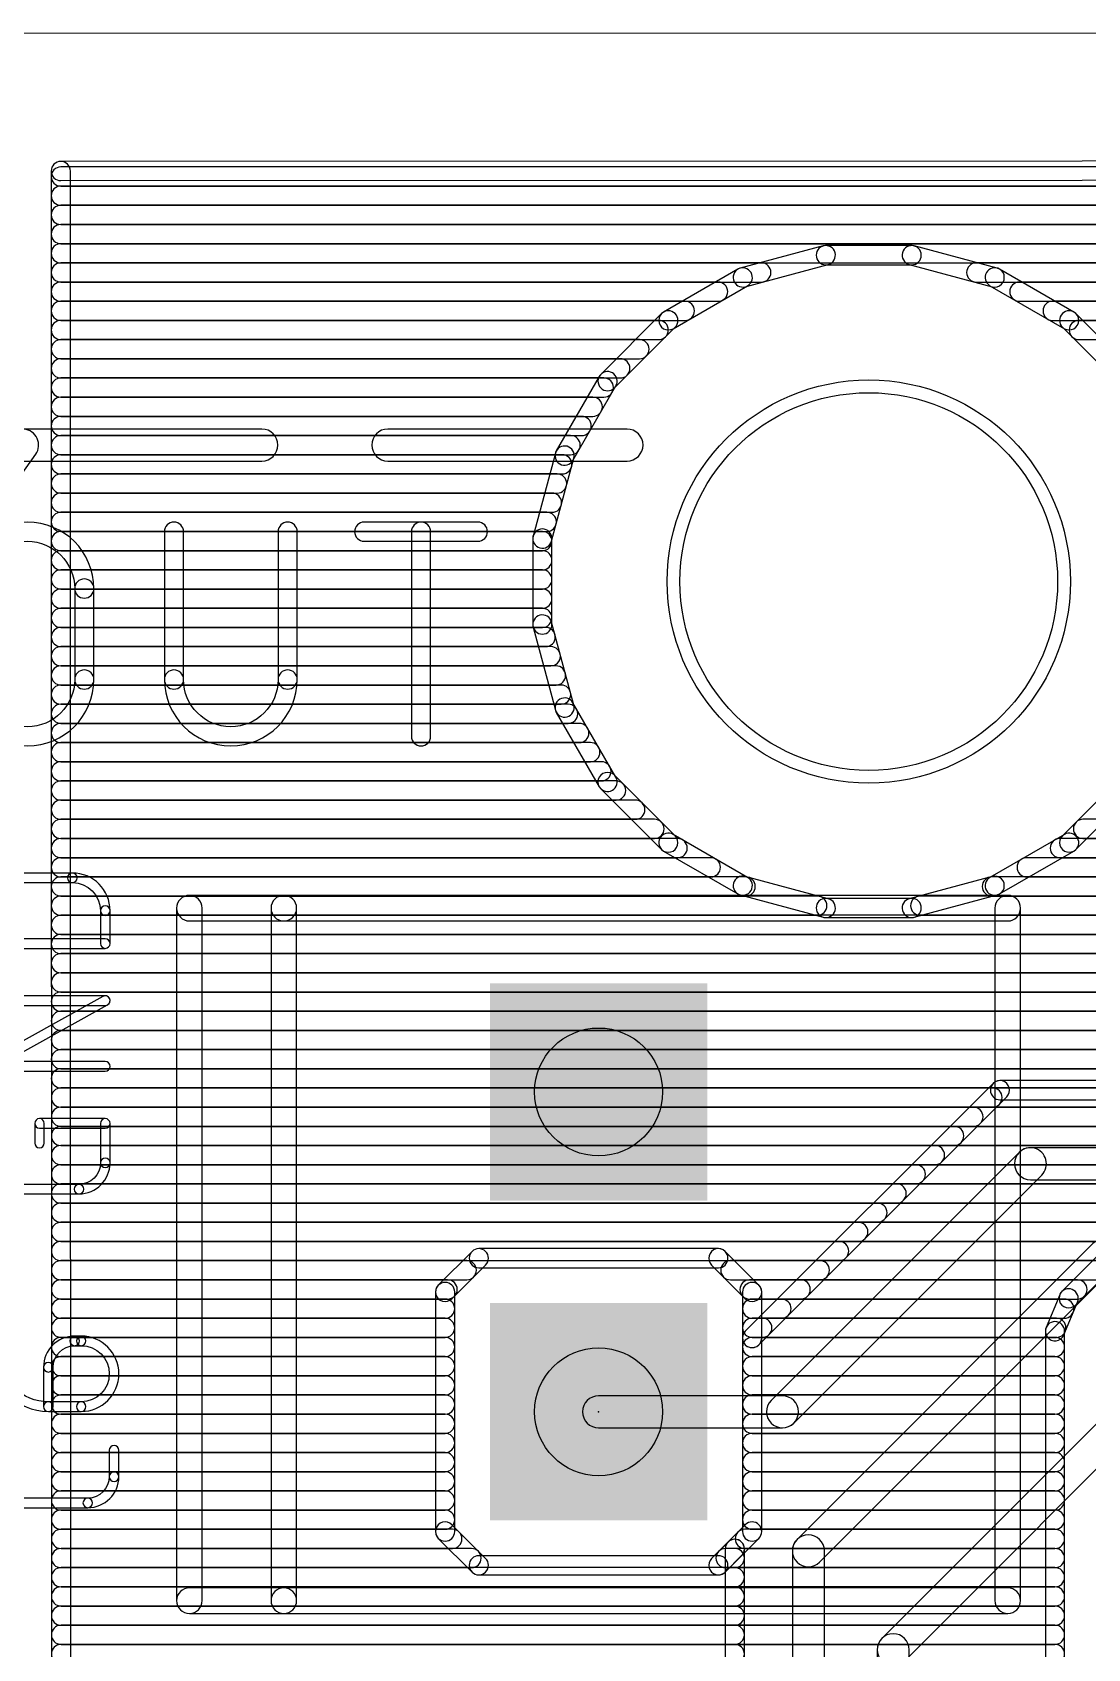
# Model space of a CAD drawing. Extents: x -14.3 to 31.1, y -8.3 to 72.5.
# Drawn here: x 0.86 to 9.24, y 41.19 to 54.03 of the extents above; entities that cross this region are included whole.
import ezdxf

# ---------------------------------------------------------------- set-up
doc = ezdxf.new("R2010")
doc.units = 0
for name, color, linetype in [('1', 22, 'CONTINUOUS'), ('16', 175, 'CONTINUOUS'), ('17', 82, 'CONTINUOUS'), ('20', 30, 'CONTINUOUS'), ('21', 7, 'CONTINUOUS'), ('23', 7, 'CONTINUOUS'), ('29', 7, 'CONTINUOUS'), ('30', 7, 'CONTINUOUS'), ('44', 7, 'CONTINUOUS')]:
    doc.layers.add(name, color=color, linetype=linetype)

# ---------------------------------------------------------------- blocks, each defined once
blk = doc.blocks.new('SQUAREP')
blk.add_solid([(-0.5, -0.5), (0.5, -0.5), (-0.5, 0.5), (0.5, 0.5)])

msp = doc.modelspace()

# ---------------------------------------------------------------- linework, layer by layer
at = {"layer": '1'}
for points in [[(1.0824, 52.85), (17.3078, 52.8552, 1), (17.3078, 53.0076), (1.0824, 53.0024, 1)], [(1.1682, 1.0926), (1.1586, 52.9262, 1), (1.0062, 52.9261), (1.0158, 1.0925, 1)], [(1.0824, 52.8066), (17.4251, 52.8066, 1), (17.4251, 52.959), (1.0824, 52.959, 1)], [(1.0824, 52.6542), (29.92, 52.6542, 1), (29.92, 52.8066), (1.0824, 52.8066, 1)], [(1.0825, 52.5018), (29.9201, 52.5018, 1), (29.9201, 52.6542), (1.0825, 52.6542, 1)], [(1.0825, 52.3494), (29.9201, 52.3494, 1), (29.9201, 52.5018), (1.0825, 52.5018, 1)], [(1.0825, 52.197), (27.3123, 52.197, 1), (27.3123, 52.3494), (1.0825, 52.3494, 1)], [(7.1388, 52.3316), (6.4795, 52.1549, 1), (6.519, 52.0077), (7.1783, 52.1844, 1)], [(7.8411, 52.3342), (7.1585, 52.3342, 1), (7.1585, 52.1818), (7.8411, 52.1818, 1)], [(8.5201, 52.1549), (7.8608, 52.3316, 1), (7.8213, 52.1844), (8.4806, 52.0077, 1)], [(1.0825, 52.0446), (6.6465, 52.0446, 1), (6.6465, 52.197), (1.0825, 52.197, 1)], [(6.4611, 52.1473), (5.8701, 51.8061, 1), (5.9463, 51.6741), (6.5373, 52.0153, 1)], [(8.3531, 52.0446), (26.7436, 52.0446, 1), (26.7436, 52.197), (8.3531, 52.197, 1)], [(9.1295, 51.8061), (8.5385, 52.1473, 1), (8.4622, 52.0153), (9.0533, 51.6741, 1)], [(1.0826, 51.8922), (6.3036, 51.8922, 1), (6.3036, 52.0446), (1.0826, 52.0446, 1)], [(8.696, 51.8922), (26.4683, 51.8922, 1), (26.4683, 52.0446), (8.696, 52.0446, 1)], [(1.0826, 51.7398), (6.0397, 51.7398, 1), (6.0397, 51.8922), (1.0826, 51.8922, 1)], [(8.9599, 51.7398), (26.2043, 51.7398, 1), (26.2043, 51.8922), (8.9599, 51.8922, 1)], [(1.0826, 51.5874), (5.8317, 51.5874, 1), (5.8317, 51.7398), (1.0826, 51.7398, 1)], [(5.8543, 51.794), (5.3716, 51.3113, 1), (5.4794, 51.2036), (5.962, 51.6862, 1)], [(9.628, 51.3113), (9.1453, 51.794, 1), (9.0376, 51.6862), (9.5202, 51.2036, 1)], [(9.1679, 51.5874), (26.0211, 51.5874, 1), (26.0211, 51.7398), (9.1679, 51.7398, 1)], [(1.0827, 51.435), (5.6793, 51.435, 1), (5.6793, 51.5874), (1.0827, 51.5874, 1)], [(1.0827, 51.2826), (5.5269, 51.2826, 1), (5.5269, 51.435), (1.0827, 51.435, 1)], [(1.0827, 51.1302), (5.3961, 51.1302, 1), (5.3961, 51.2826), (1.0827, 51.2826, 1)], [(5.3595, 51.2955), (5.0183, 50.7045, 1), (5.1502, 50.6282), (5.4915, 51.2193, 1)], [(1.0827, 50.9778), (5.3081, 50.9778, 1), (5.3081, 51.1302), (1.0827, 51.1302, 1)], [(1.0828, 50.8254), (5.2201, 50.8254, 1), (5.2201, 50.9778), (1.0828, 50.9778, 1)], [(1.0828, 50.673), (5.1321, 50.673, 1), (5.1321, 50.8254), (1.0828, 50.8254, 1)], [(5.0107, 50.6861), (4.834, 50.0268, 1), (4.9812, 49.9873), (5.1579, 50.6466, 1)], [(1.0828, 50.5206), (5.0656, 50.5206, 1), (5.0656, 50.673), (1.0828, 50.673, 1)], [(1.0829, 50.3682), (5.0248, 50.3682, 1), (5.0248, 50.5206), (1.0829, 50.5206, 1)], [(1.0829, 50.2158), (4.984, 50.2158, 1), (4.984, 50.3682), (1.0829, 50.3682, 1)], [(1.0829, 50.0634), (4.9431, 50.0634, 1), (4.9431, 50.2158), (1.0829, 50.2158, 1)], [(4.8314, 50.0071), (4.8314, 49.3245, 1), (4.9838, 49.3245), (4.9838, 50.0071, 1)], [(1.0829, 49.911), (4.9076, 49.911, 1), (4.9076, 50.0634), (1.0829, 50.0634, 1)], [(1.083, 49.7586), (4.9076, 49.7586, 1), (4.9076, 49.911), (1.083, 49.911, 1)], [(1.083, 49.6062), (4.9076, 49.6062, 1), (4.9076, 49.7586), (1.083, 49.7586, 1)], [(1.083, 49.4538), (4.9076, 49.4538, 1), (4.9076, 49.6062), (1.083, 49.6062, 1)], [(1.0831, 49.3014), (4.9076, 49.3014, 1), (4.9076, 49.4538), (1.0831, 49.4538, 1)], [(1.0831, 49.149), (4.9342, 49.149, 1), (4.9342, 49.3014), (1.0831, 49.3014, 1)], [(4.834, 49.3048), (5.0107, 48.6455, 1), (5.1579, 48.685), (4.9812, 49.3443, 1)], [(1.0831, 48.9966), (4.9751, 48.9966, 1), (4.9751, 49.149), (1.0831, 49.149, 1)], [(1.0831, 48.8442), (5.0159, 48.8442, 1), (5.0159, 48.9966), (1.0831, 48.9966, 1)], [(1.0832, 48.6918), (5.0567, 48.6918, 1), (5.0567, 48.8442), (1.0832, 48.8442, 1)], [(1.0832, 48.5394), (5.1129, 48.5394, 1), (5.1129, 48.6918), (1.0832, 48.6918, 1)], [(5.0183, 48.6271), (5.3595, 48.0361, 1), (5.4915, 48.1123), (5.1502, 48.7033, 1)], [(1.0832, 48.387), (5.2009, 48.387, 1), (5.2009, 48.5394), (1.0832, 48.5394, 1)], [(1.0833, 48.2346), (5.2889, 48.2346, 1), (5.2889, 48.387), (1.0833, 48.387, 1)], [(1.0833, 48.0822), (5.3769, 48.0822, 1), (5.3769, 48.2346), (1.0833, 48.2346, 1)], [(5.3716, 48.0203), (5.8543, 47.5376, 1), (5.962, 47.6454), (5.4794, 48.128, 1)], [(9.1453, 47.5376), (9.628, 48.0203, 1), (9.5202, 48.128), (9.0376, 47.6454, 1)], [(1.0833, 47.9298), (5.4937, 47.9298, 1), (5.4937, 48.0822), (1.0833, 48.0822, 1)], [(1.0833, 47.7774), (5.6461, 47.7774, 1), (5.6461, 47.9298), (1.0833, 47.9298, 1)], [(1.0834, 47.625), (5.7985, 47.625, 1), (5.7985, 47.7774), (1.0834, 47.7774, 1)], [(9.2011, 47.625), (11.8808, 47.625, 1), (11.8808, 47.7774), (9.2011, 47.7774, 1)], [(5.8701, 47.5255), (6.4611, 47.1843, 1), (6.5373, 47.3162), (5.9463, 47.6575, 1)], [(8.5385, 47.1843), (9.1295, 47.5255, 1), (9.0533, 47.6575), (8.4622, 47.3162, 1)], [(1.0834, 47.4726), (5.9822, 47.4726, 1), (5.9822, 47.625), (1.0834, 47.625, 1)], [(9.0174, 47.4726), (11.8808, 47.4726, 1), (11.8808, 47.625), (9.0174, 47.625, 1)], [(1.0834, 47.3202), (6.2461, 47.3202, 1), (6.2461, 47.4726), (1.0834, 47.4726, 1)], [(8.7535, 47.3202), (11.8808, 47.3202, 1), (11.8808, 47.4726), (8.7535, 47.4726, 1)], [(1.0835, 47.1678), (6.5226, 47.1678, 1), (6.5226, 47.3202), (1.0835, 47.3202, 1)], [(6.4795, 47.1767), (7.1388, 47, 1), (7.1783, 47.1472), (6.519, 47.3239, 1)], [(7.8608, 47), (8.5201, 47.1767, 1), (8.4806, 47.3239), (7.8213, 47.1472, 1)], [(8.477, 47.1678), (11.8808, 47.1678, 1), (11.8808, 47.3202), (8.477, 47.3202, 1)], [(1.0835, 47.0154), (7.0914, 47.0154, 1), (7.0914, 47.1678), (1.0835, 47.1678, 1)], [(7.1585, 46.9974), (7.8411, 46.9974, 1), (7.8411, 47.1498), (7.1585, 47.1498, 1)], [(7.9082, 47.0154), (11.8808, 47.0154, 1), (11.8808, 47.1678), (7.9082, 47.1678, 1)], [(1.0835, 46.863), (11.8808, 46.863, 1), (11.8808, 47.0154), (1.0835, 47.0154, 1)], [(1.0835, 46.7106), (11.8808, 46.7106, 1), (11.8808, 46.863), (1.0835, 46.863, 1)], [(1.0836, 46.5582), (11.8808, 46.5582, 1), (11.8808, 46.7106), (1.0836, 46.7106, 1)], [(1.0836, 46.4058), (11.8808, 46.4058, 1), (11.8808, 46.5582), (1.0836, 46.5582, 1)], [(1.0836, 46.2534), (11.8808, 46.2534, 1), (11.8808, 46.4058), (1.0836, 46.4058, 1)], [(1.0836, 46.101), (11.9082, 46.101, 1), (11.9082, 46.2534), (1.0836, 46.2534, 1)], [(1.0837, 45.9486), (12.0606, 45.9486, 1), (12.0606, 46.101), (1.0837, 46.101, 1)], [(1.0837, 45.7962), (22.2648, 45.7962, 1), (22.2648, 45.9486), (1.0837, 45.9486, 1)], [(1.0837, 45.6438), (22.2648, 45.6438, 1), (22.2648, 45.7962), (1.0837, 45.7962, 1)], [(8.4881, 45.6801), (6.5193, 43.7113, 1), (6.6271, 43.6035), (8.5959, 45.5723, 1)], [(15.006, 45.7024), (8.542, 45.7024, 1), (8.542, 45.55), (15.006, 45.55, 1)], [(1.0838, 45.4914), (8.4834, 45.4914, 1), (8.4834, 45.6438), (1.0838, 45.6438, 1)], [(1.0838, 45.339), (8.331, 45.339, 1), (8.331, 45.4914), (1.0838, 45.4914, 1)], [(1.0838, 45.1866), (8.1786, 45.1866, 1), (8.1786, 45.339), (1.0838, 45.339, 1)], [(1.0838, 45.0342), (8.0262, 45.0342, 1), (8.0262, 45.1866), (1.0838, 45.1866, 1)], [(8.6942, 45.1318), (6.7242, 43.1618, 1), (6.9038, 42.9822), (8.8738, 44.9522, 1)], [(14.764, 45.169), (8.784, 45.169, 1), (8.784, 44.915), (14.764, 44.915, 1)], [(1.0839, 44.8818), (7.8738, 44.8818, 1), (7.8738, 45.0342), (1.0839, 45.0342, 1)], [(1.0839, 44.7294), (7.7214, 44.7294, 1), (7.7214, 44.8818), (1.0839, 44.8818, 1)], [(1.0839, 44.577), (7.569, 44.577, 1), (7.569, 44.7294), (1.0839, 44.7294, 1)], [(1.084, 44.4246), (7.4166, 44.4246, 1), (7.4166, 44.577), (1.084, 44.577, 1)], [(1.084, 44.2722), (7.2642, 44.2722, 1), (7.2642, 44.4246), (1.084, 44.4246, 1)], [(9.2802, 44.4078), (6.9302, 42.0578, 1), (7.1098, 41.8782), (9.4598, 44.2282, 1)], [(4.3487, 44.3451), (4.0809, 44.0773, 1), (4.1887, 43.9695), (4.4565, 44.2373, 1)], [(6.3054, 44.3674), (4.4026, 44.3674, 1), (4.4026, 44.215), (6.3054, 44.215, 1)], [(6.6271, 44.0773), (6.3593, 44.3451, 1), (6.2515, 44.2373), (6.5193, 43.9695, 1)], [(1.084, 44.1198), (4.3074, 44.1198, 1), (4.3074, 44.2722), (1.084, 44.2722, 1)], [(6.4006, 44.1198), (7.1118, 44.1198, 1), (7.1118, 44.2722), (6.4006, 44.2722, 1)], [(1.084, 43.9674), (4.155, 43.9674, 1), (4.155, 44.1198), (1.084, 44.1198, 1)], [(4.0586, 44.0234), (4.0586, 42.1206, 1), (4.211, 42.1206), (4.211, 44.0234, 1)], [(6.553, 43.9674), (6.9594, 43.9674, 1), (6.9594, 44.1198), (6.553, 44.1198, 1)], [(6.6494, 43.6574), (6.6494, 44.0234, 1), (6.497, 44.0234), (6.497, 43.6574, 1)], [(1.0841, 43.815), (4.1348, 43.815, 1), (4.1348, 43.9674), (1.0841, 43.9674, 1)], [(6.5732, 43.815), (6.807, 43.815, 1), (6.807, 43.9674), (6.5732, 43.9674, 1)], [(1.0841, 43.6626), (4.1348, 43.6626, 1), (4.1348, 43.815), (1.0841, 43.815, 1)], [(6.5732, 43.6626), (6.6546, 43.6626, 1), (6.6546, 43.815), (6.5732, 43.815, 1)], [(1.0841, 43.5102), (4.1348, 43.5102, 1), (4.1348, 43.6626), (1.0841, 43.6626, 1)], [(1.0842, 43.3578), (4.1348, 43.3578, 1), (4.1348, 43.5102), (1.0842, 43.5102, 1)], [(9.7602, 43.4278), (7.6042, 41.2718, 1), (7.7838, 41.0922), (9.9398, 43.2482, 1)], [(1.0842, 43.2054), (4.1348, 43.2054, 1), (4.1348, 43.3578), (1.0842, 43.3578, 1)], [(1.0842, 43.053), (4.1348, 43.053, 1), (4.1348, 43.2054), (1.0842, 43.2054, 1)], [(6.814, 43.199), (5.354, 43.199, 1), (5.354, 42.945), (6.814, 42.945, 1)], [(1.0842, 42.9006), (4.1348, 42.9006, 1), (4.1348, 43.053), (1.0842, 43.053, 1)], [(1.0843, 42.7482), (4.1348, 42.7482, 1), (4.1348, 42.9006), (1.0843, 42.9006, 1)], [(1.0843, 42.5958), (4.1348, 42.5958, 1), (4.1348, 42.7482), (1.0843, 42.7482, 1)], [(1.0843, 42.4434), (4.1348, 42.4434, 1), (4.1348, 42.5958), (1.0843, 42.5958, 1)], [(1.0844, 42.291), (4.1348, 42.291, 1), (4.1348, 42.4434), (1.0844, 42.4434, 1)], [(1.0844, 42.1386), (4.1348, 42.1386, 1), (4.1348, 42.291), (1.0844, 42.291, 1)], [(1.0844, 41.9862), (4.193, 41.9862, 1), (4.193, 42.1386), (1.0844, 42.1386, 1)], [(4.0809, 42.0667), (4.3487, 41.7989, 1), (4.4565, 41.9067), (4.1887, 42.1745, 1)], [(1.0844, 41.8338), (4.3454, 41.8338, 1), (4.3454, 41.9862), (1.0844, 41.9862, 1)], [(6.3593, 41.7989), (6.4897, 41.9293, 1), (6.3819, 42.0371), (6.2515, 41.9067, 1)], [(6.3626, 41.8338), (6.4358, 41.8338, 1), (6.4358, 41.9862), (6.3626, 41.9862, 1)], [(6.3596, 41.9832), (6.3596, 40.0968, 1), (6.512, 40.0968), (6.512, 41.9832, 1)], [(6.893, 41.968), (6.893, 39.462, 1), (7.147, 39.462), (7.147, 41.968, 1)], [(4.4026, 41.7766), (6.3054, 41.7766, 1), (6.3054, 41.929), (4.4026, 41.929, 1)], [(1.0845, 41.6814), (6.4358, 41.6814, 1), (6.4358, 41.8338), (1.0845, 41.8338, 1)], [(1.0845, 41.529), (6.4358, 41.529, 1), (6.4358, 41.6814), (1.0845, 41.6814, 1)], [(1.0845, 41.3766), (6.4358, 41.3766, 1), (6.4358, 41.529), (1.0845, 41.529, 1)], [(1.0846, 41.2242), (6.4358, 41.2242, 1), (6.4358, 41.3766), (1.0846, 41.3766, 1)], [(1.0846, 41.0718), (6.4358, 41.0718, 1), (6.4358, 41.2242), (1.0846, 41.2242, 1)], [(7.567, 41.182), (7.567, 38.808, 1), (7.821, 38.808), (7.821, 41.182, 1)]]:
    msp.add_lwpolyline(points, format="xyb", close=True, dxfattribs=at)
at = {"layer": '16'}
for points in [[(1.0824, 52.85), (17.3078, 52.8552, 1), (17.3078, 53.0076), (1.0824, 53.0024, 1)], [(1.1682, 1.0926), (1.1586, 52.9262, 1), (1.0062, 52.9261), (1.0158, 1.0925, 1)], [(1.0824, 52.8066), (17.4251, 52.8066, 1), (17.4251, 52.959), (1.0824, 52.959, 1)], [(1.0824, 52.6542), (29.92, 52.6542, 1), (29.92, 52.8066), (1.0824, 52.8066, 1)], [(1.0825, 52.5018), (29.9201, 52.5018, 1), (29.9201, 52.6542), (1.0825, 52.6542, 1)], [(1.0825, 52.3494), (29.9201, 52.3494, 1), (29.9201, 52.5018), (1.0825, 52.5018, 1)], [(1.0825, 52.197), (27.3123, 52.197, 1), (27.3123, 52.3494), (1.0825, 52.3494, 1)], [(7.1388, 52.3316), (6.4795, 52.1549, 1), (6.519, 52.0077), (7.1783, 52.1844, 1)], [(7.8411, 52.3342), (7.1585, 52.3342, 1), (7.1585, 52.1818), (7.8411, 52.1818, 1)], [(8.5201, 52.1549), (7.8608, 52.3316, 1), (7.8213, 52.1844), (8.4806, 52.0077, 1)], [(1.0825, 52.0446), (6.6465, 52.0446, 1), (6.6465, 52.197), (1.0825, 52.197, 1)], [(6.4611, 52.1473), (5.8701, 51.8061, 1), (5.9463, 51.6741), (6.5373, 52.0153, 1)], [(8.3531, 52.0446), (26.7436, 52.0446, 1), (26.7436, 52.197), (8.3531, 52.197, 1)], [(9.1295, 51.8061), (8.5385, 52.1473, 1), (8.4622, 52.0153), (9.0533, 51.6741, 1)], [(1.0826, 51.8922), (6.3036, 51.8922, 1), (6.3036, 52.0446), (1.0826, 52.0446, 1)], [(8.696, 51.8922), (26.4683, 51.8922, 1), (26.4683, 52.0446), (8.696, 52.0446, 1)], [(1.0826, 51.7398), (6.0397, 51.7398, 1), (6.0397, 51.8922), (1.0826, 51.8922, 1)], [(8.9599, 51.7398), (26.2043, 51.7398, 1), (26.2043, 51.8922), (8.9599, 51.8922, 1)], [(1.0826, 51.5874), (5.8317, 51.5874, 1), (5.8317, 51.7398), (1.0826, 51.7398, 1)], [(5.8543, 51.794), (5.3716, 51.3113, 1), (5.4794, 51.2036), (5.962, 51.6862, 1)], [(9.628, 51.3113), (9.1453, 51.794, 1), (9.0376, 51.6862), (9.5202, 51.2036, 1)], [(9.1679, 51.5874), (26.0211, 51.5874, 1), (26.0211, 51.7398), (9.1679, 51.7398, 1)], [(1.0827, 51.435), (5.6793, 51.435, 1), (5.6793, 51.5874), (1.0827, 51.5874, 1)], [(1.0827, 51.2826), (5.5269, 51.2826, 1), (5.5269, 51.435), (1.0827, 51.435, 1)], [(1.0827, 51.1302), (5.3961, 51.1302, 1), (5.3961, 51.2826), (1.0827, 51.2826, 1)], [(5.3595, 51.2955), (5.0183, 50.7045, 1), (5.1502, 50.6282), (5.4915, 51.2193, 1)], [(1.0827, 50.9778), (5.3081, 50.9778, 1), (5.3081, 51.1302), (1.0827, 51.1302, 1)], [(1.0828, 50.8254), (5.2201, 50.8254, 1), (5.2201, 50.9778), (1.0828, 50.9778, 1)], [(1.0828, 50.673), (5.1321, 50.673, 1), (5.1321, 50.8254), (1.0828, 50.8254, 1)], [(5.0107, 50.6861), (4.834, 50.0268, 1), (4.9812, 49.9873), (5.1579, 50.6466, 1)], [(1.0828, 50.5206), (5.0656, 50.5206, 1), (5.0656, 50.673), (1.0828, 50.673, 1)], [(1.0829, 50.3682), (5.0248, 50.3682, 1), (5.0248, 50.5206), (1.0829, 50.5206, 1)], [(1.0829, 50.2158), (4.984, 50.2158, 1), (4.984, 50.3682), (1.0829, 50.3682, 1)], [(1.0829, 50.0634), (4.9431, 50.0634, 1), (4.9431, 50.2158), (1.0829, 50.2158, 1)], [(4.8314, 50.0071), (4.8314, 49.3245, 1), (4.9838, 49.3245), (4.9838, 50.0071, 1)], [(1.0829, 49.911), (4.9076, 49.911, 1), (4.9076, 50.0634), (1.0829, 50.0634, 1)], [(1.083, 49.7586), (4.9076, 49.7586, 1), (4.9076, 49.911), (1.083, 49.911, 1)], [(1.083, 49.6062), (4.9076, 49.6062, 1), (4.9076, 49.7586), (1.083, 49.7586, 1)], [(1.083, 49.4538), (4.9076, 49.4538, 1), (4.9076, 49.6062), (1.083, 49.6062, 1)], [(1.0831, 49.3014), (4.9076, 49.3014, 1), (4.9076, 49.4538), (1.0831, 49.4538, 1)], [(1.0831, 49.149), (4.9342, 49.149, 1), (4.9342, 49.3014), (1.0831, 49.3014, 1)], [(4.834, 49.3048), (5.0107, 48.6455, 1), (5.1579, 48.685), (4.9812, 49.3443, 1)], [(1.0831, 48.9966), (4.9751, 48.9966, 1), (4.9751, 49.149), (1.0831, 49.149, 1)], [(1.0831, 48.8442), (5.0159, 48.8442, 1), (5.0159, 48.9966), (1.0831, 48.9966, 1)], [(1.0832, 48.6918), (5.0567, 48.6918, 1), (5.0567, 48.8442), (1.0832, 48.8442, 1)], [(1.0832, 48.5394), (5.1129, 48.5394, 1), (5.1129, 48.6918), (1.0832, 48.6918, 1)], [(5.0183, 48.6271), (5.3595, 48.0361, 1), (5.4915, 48.1123), (5.1502, 48.7033, 1)], [(1.0832, 48.387), (5.2009, 48.387, 1), (5.2009, 48.5394), (1.0832, 48.5394, 1)], [(1.0833, 48.2346), (5.2889, 48.2346, 1), (5.2889, 48.387), (1.0833, 48.387, 1)], [(1.0833, 48.0822), (5.3769, 48.0822, 1), (5.3769, 48.2346), (1.0833, 48.2346, 1)], [(5.3716, 48.0203), (5.8543, 47.5376, 1), (5.962, 47.6454), (5.4794, 48.128, 1)], [(9.1453, 47.5376), (9.628, 48.0203, 1), (9.5202, 48.128), (9.0376, 47.6454, 1)], [(1.0833, 47.9298), (5.4937, 47.9298, 1), (5.4937, 48.0822), (1.0833, 48.0822, 1)], [(1.0833, 47.7774), (5.6461, 47.7774, 1), (5.6461, 47.9298), (1.0833, 47.9298, 1)], [(1.0834, 47.625), (5.7985, 47.625, 1), (5.7985, 47.7774), (1.0834, 47.7774, 1)], [(9.2011, 47.625), (11.8808, 47.625, 1), (11.8808, 47.7774), (9.2011, 47.7774, 1)], [(5.8701, 47.5255), (6.4611, 47.1843, 1), (6.5373, 47.3162), (5.9463, 47.6575, 1)], [(8.5385, 47.1843), (9.1295, 47.5255, 1), (9.0533, 47.6575), (8.4622, 47.3162, 1)], [(1.0834, 47.4726), (5.9822, 47.4726, 1), (5.9822, 47.625), (1.0834, 47.625, 1)], [(9.0174, 47.4726), (11.8808, 47.4726, 1), (11.8808, 47.625), (9.0174, 47.625, 1)], [(1.0834, 47.3202), (6.2461, 47.3202, 1), (6.2461, 47.4726), (1.0834, 47.4726, 1)], [(8.7535, 47.3202), (11.8808, 47.3202, 1), (11.8808, 47.4726), (8.7535, 47.4726, 1)], [(1.0835, 47.1678), (6.5226, 47.1678, 1), (6.5226, 47.3202), (1.0835, 47.3202, 1)], [(6.4795, 47.1767), (7.1388, 47, 1), (7.1783, 47.1472), (6.519, 47.3239, 1)], [(7.8608, 47), (8.5201, 47.1767, 1), (8.4806, 47.3239), (7.8213, 47.1472, 1)], [(8.477, 47.1678), (11.8808, 47.1678, 1), (11.8808, 47.3202), (8.477, 47.3202, 1)], [(1.0835, 47.0154), (7.0914, 47.0154, 1), (7.0914, 47.1678), (1.0835, 47.1678, 1)], [(7.1585, 46.9974), (7.8411, 46.9974, 1), (7.8411, 47.1498), (7.1585, 47.1498, 1)], [(7.9082, 47.0154), (11.8808, 47.0154, 1), (11.8808, 47.1678), (7.9082, 47.1678, 1)], [(1.0835, 46.863), (11.8808, 46.863, 1), (11.8808, 47.0154), (1.0835, 47.0154, 1)], [(1.0835, 46.7106), (11.8808, 46.7106, 1), (11.8808, 46.863), (1.0835, 46.863, 1)], [(1.0836, 46.5582), (11.8808, 46.5582, 1), (11.8808, 46.7106), (1.0836, 46.7106, 1)], [(1.0836, 46.4058), (11.8808, 46.4058, 1), (11.8808, 46.5582), (1.0836, 46.5582, 1)], [(1.0836, 46.2534), (11.8808, 46.2534, 1), (11.8808, 46.4058), (1.0836, 46.4058, 1)], [(1.0836, 46.101), (11.9082, 46.101, 1), (11.9082, 46.2534), (1.0836, 46.2534, 1)], [(1.0837, 45.9486), (12.0606, 45.9486, 1), (12.0606, 46.101), (1.0837, 46.101, 1)], [(1.0837, 45.7962), (12.3366, 45.7962, 1), (12.3366, 45.9486), (1.0837, 45.9486, 1)], [(1.0837, 45.6438), (12.1842, 45.6438, 1), (12.1842, 45.7962), (1.0837, 45.7962, 1)], [(1.0838, 45.4914), (12.0318, 45.4914, 1), (12.0318, 45.6438), (1.0838, 45.6438, 1)], [(1.0838, 45.339), (10.6175, 45.339, 1), (10.6175, 45.4914), (1.0838, 45.4914, 1)], [(1.0838, 45.1866), (10.377, 45.1866, 1), (10.377, 45.339), (1.0838, 45.339, 1)], [(10.2132, 45.2067), (9.0332, 44.0267, 1), (9.141, 43.919), (10.321, 45.099, 1)], [(1.0838, 45.0342), (10.2246, 45.0342, 1), (10.2246, 45.1866), (1.0838, 45.1866, 1)], [(1.0839, 44.8818), (10.0722, 44.8818, 1), (10.0722, 45.0342), (1.0839, 45.0342, 1)], [(1.0839, 44.7294), (9.9198, 44.7294, 1), (9.9198, 44.8818), (1.0839, 44.8818, 1)], [(1.0839, 44.577), (9.7674, 44.577, 1), (9.7674, 44.7294), (1.0839, 44.7294, 1)], [(1.084, 44.4246), (9.615, 44.4246, 1), (9.615, 44.577), (1.084, 44.577, 1)], [(1.084, 44.2722), (9.4626, 44.2722, 1), (9.4626, 44.4246), (1.084, 44.4246, 1)], [(4.3487, 44.3451), (4.0809, 44.0773, 1), (4.1887, 43.9695), (4.4565, 44.2373, 1)], [(6.3054, 44.3674), (4.4026, 44.3674, 1), (4.4026, 44.215), (6.3054, 44.215, 1)], [(6.6271, 44.0773), (6.3593, 44.3451, 1), (6.2515, 44.2373), (6.5193, 43.9695, 1)], [(1.084, 44.1198), (4.3074, 44.1198, 1), (4.3074, 44.2722), (1.084, 44.2722, 1)], [(6.4006, 44.1198), (9.3102, 44.1198, 1), (9.3102, 44.2722), (6.4006, 44.2722, 1)], [(1.084, 43.9674), (4.155, 43.9674, 1), (4.155, 44.1198), (1.084, 44.1198, 1)], [(4.0586, 44.0234), (4.0586, 42.1206, 1), (4.211, 42.1206), (4.211, 44.0234, 1)], [(6.553, 43.9674), (9.1578, 43.9674, 1), (9.1578, 44.1198), (6.553, 44.1198, 1)], [(6.6494, 42.1206), (6.6494, 44.0234, 1), (6.497, 44.0234), (6.497, 42.1206, 1)], [(9.0167, 44.002), (8.9084, 43.7406, 1), (9.0492, 43.6823), (9.1575, 43.9437, 1)], [(1.0841, 43.815), (4.1348, 43.815, 1), (4.1348, 43.9674), (1.0841, 43.9674, 1)], [(6.5732, 43.815), (9.0533, 43.815, 1), (9.0533, 43.9674), (6.5732, 43.9674, 1)], [(1.0841, 43.6626), (4.1348, 43.6626, 1), (4.1348, 43.815), (1.0841, 43.815, 1)], [(6.5732, 43.6626), (8.9901, 43.6626, 1), (8.9901, 43.815), (6.5732, 43.815, 1)], [(8.9026, 43.7115), (8.9026, 40.3785, 1), (9.055, 40.3785), (9.055, 43.7115, 1)], [(1.0841, 43.5102), (4.1348, 43.5102, 1), (4.1348, 43.6626), (1.0841, 43.6626, 1)], [(6.5732, 43.5102), (8.9788, 43.5102, 1), (8.9788, 43.6626), (6.5732, 43.6626, 1)], [(1.0842, 43.3578), (4.1348, 43.3578, 1), (4.1348, 43.5102), (1.0842, 43.5102, 1)], [(6.5732, 43.3578), (8.9788, 43.3578, 1), (8.9788, 43.5102), (6.5732, 43.5102, 1)], [(1.0842, 43.2054), (4.1348, 43.2054, 1), (4.1348, 43.3578), (1.0842, 43.3578, 1)], [(6.5732, 43.2054), (8.9788, 43.2054, 1), (8.9788, 43.3578), (6.5732, 43.3578, 1)], [(1.0842, 43.053), (4.1348, 43.053, 1), (4.1348, 43.2054), (1.0842, 43.2054, 1)], [(6.5732, 43.053), (8.9788, 43.053, 1), (8.9788, 43.2054), (6.5732, 43.2054, 1)], [(1.0842, 42.9006), (4.1348, 42.9006, 1), (4.1348, 43.053), (1.0842, 43.053, 1)], [(6.5732, 42.9006), (8.9788, 42.9006, 1), (8.9788, 43.053), (6.5732, 43.053, 1)], [(1.0843, 42.7482), (4.1348, 42.7482, 1), (4.1348, 42.9006), (1.0843, 42.9006, 1)], [(6.5732, 42.7482), (8.9788, 42.7482, 1), (8.9788, 42.9006), (6.5732, 42.9006, 1)], [(1.0843, 42.5958), (4.1348, 42.5958, 1), (4.1348, 42.7482), (1.0843, 42.7482, 1)], [(6.5732, 42.5958), (8.9788, 42.5958, 1), (8.9788, 42.7482), (6.5732, 42.7482, 1)], [(1.0843, 42.4434), (4.1348, 42.4434, 1), (4.1348, 42.5958), (1.0843, 42.5958, 1)], [(6.5732, 42.4434), (8.9788, 42.4434, 1), (8.9788, 42.5958), (6.5732, 42.5958, 1)], [(1.0844, 42.291), (4.1348, 42.291, 1), (4.1348, 42.4434), (1.0844, 42.4434, 1)], [(6.5732, 42.291), (8.9788, 42.291, 1), (8.9788, 42.4434), (6.5732, 42.4434, 1)], [(1.0844, 42.1386), (4.1348, 42.1386, 1), (4.1348, 42.291), (1.0844, 42.291, 1)], [(6.5732, 42.1386), (8.9788, 42.1386, 1), (8.9788, 42.291), (6.5732, 42.291, 1)], [(1.0844, 41.9862), (4.193, 41.9862, 1), (4.193, 42.1386), (1.0844, 42.1386, 1)], [(4.0809, 42.0667), (4.3487, 41.7989, 1), (4.4565, 41.9067), (4.1887, 42.1745, 1)], [(6.3593, 41.7989), (6.6271, 42.0667, 1), (6.5193, 42.1745), (6.2515, 41.9067, 1)], [(6.515, 41.9862), (8.9788, 41.9862, 1), (8.9788, 42.1386), (6.515, 42.1386, 1)], [(1.0844, 41.8338), (4.3454, 41.8338, 1), (4.3454, 41.9862), (1.0844, 41.9862, 1)], [(6.3626, 41.8338), (8.9788, 41.8338, 1), (8.9788, 41.9862), (6.3626, 41.9862, 1)], [(4.4026, 41.7766), (6.3054, 41.7766, 1), (6.3054, 41.929), (4.4026, 41.929, 1)], [(1.0845, 41.6814), (8.9788, 41.6814, 1), (8.9788, 41.8338), (1.0845, 41.8338, 1)], [(1.0845, 41.529), (8.9788, 41.529, 1), (8.9788, 41.6814), (1.0845, 41.6814, 1)], [(1.0845, 41.3766), (8.9788, 41.3766, 1), (8.9788, 41.529), (1.0845, 41.529, 1)], [(1.0846, 41.2242), (8.9788, 41.2242, 1), (8.9788, 41.3766), (1.0846, 41.3766, 1)], [(1.0846, 41.0718), (8.9788, 41.0718, 1), (8.9788, 41.2242), (1.0846, 41.2242, 1)]]:
    msp.add_lwpolyline(points, format="xyb", close=True, dxfattribs=at)
at = {"layer": '20'}
msp.add_line((31.012, 54.028), (-0.01, 54.018), dxfattribs=at)
msp.add_circle((7.4998, 49.6658), 1.5, dxfattribs=at)
at = {"layer": '21'}
for points in [[(0.2236, 49.7465), (0.8836, 50.6765, 1), (0.6764, 50.8235), (0.0164, 49.8935, 1)], [(0.78, 50.623), (2.68, 50.623, 1), (2.68, 50.877), (0.78, 50.877, 1)], [(3.68, 50.623), (5.58, 50.623, 1), (5.58, 50.877), (3.68, 50.877, 1)], [(1.1931, 49.6102, 1), (1.3455, 49.6102, 1), (0.29, 49.6102, 1), (0.4424, 49.6102, -1)], [(1.9052, 50.0618), (1.9052, 48.8878, 1), (2.0576, 48.8878), (2.0576, 50.0618, 1)], [(2.9607, 48.8878), (2.9607, 50.0618, 1), (2.8083, 50.0618), (2.8083, 48.8878, 1)], [(3.4925, 49.9856), (4.3956, 49.9856, 1), (4.3956, 50.138), (3.4925, 50.138, 1)], [(4.0202, 48.4362), (4.0202, 50.0618, 1), (3.8678, 50.0618), (3.8678, 48.4362, 1)], [(1.1931, 49.6102), (1.1931, 48.8878, 1), (1.3455, 48.8878), (1.3455, 49.6102, 1)], [(0.4424, 48.8878, 1), (0.29, 48.8878, 1), (1.3455, 48.8878, 1), (1.1931, 48.8878, -1)], [(2.0576, 48.8878, 1), (1.9052, 48.8878, 1), (2.9607, 48.8878, 1), (2.8083, 48.8878, -1)], [(0.7572, 47.2748), (1.1748, 47.2748, 1), (1.1748, 47.351), (0.7572, 47.351, 1)], [(1.3978, 47.0519, 1), (1.474, 47.0519, 0.4142), (1.1748, 47.351, 1), (1.1748, 47.2748, -0.4142)], [(2.2056, 41.572), (2.2056, 47.072, 1), (2.0024, 47.072), (2.0024, 41.572, 1)], [(2.104, 46.9704), (2.854, 46.9704, 1), (2.854, 47.1736), (2.104, 47.1736, 1)], [(2.854, 46.9704), (8.604, 46.9704, 1), (8.604, 47.1736), (2.854, 47.1736, 1)], [(2.9556, 41.572), (2.9556, 47.072, 1), (2.7524, 47.072), (2.7524, 41.572, 1)], [(8.5024, 47.072), (8.5024, 41.572, 1), (8.7056, 41.572), (8.7056, 47.072, 1)], [(1.3978, 47.0519), (1.3978, 46.7908, 1), (1.474, 46.7908), (1.474, 47.0519, 1)], [(1.4359, 46.8289), (0.4961, 46.8289, 1), (0.4961, 46.7527), (1.4359, 46.7527, 1)], [(0.5146, 45.7822), (1.4544, 46.3043, 1), (1.4174, 46.3709), (0.4776, 45.8488, 1)], [(1.4359, 46.3757), (0.4961, 46.3757, 1), (0.4961, 46.2995), (1.4359, 46.2995, 1)], [(1.4359, 45.8536), (0.4961, 45.8536, 1), (0.4961, 45.7774), (1.4359, 45.7774, 1)], [(0.9519, 45.2056), (0.9519, 45.3622, 1), (0.8757, 45.3622), (0.8757, 45.2056, 1)], [(0.9138, 45.3241), (1.4359, 45.3241, 1), (1.4359, 45.4003), (0.9138, 45.4003, 1)], [(1.3978, 45.3622), (1.3978, 45.0489, 1), (1.474, 45.0489), (1.474, 45.3622, 1)], [(1.2271, 44.8782, 1), (1.2271, 44.802, 0.4142), (1.474, 45.0489, 1), (1.3978, 45.0489, -0.4142)], [(1.2271, 44.8782), (0.7049, 44.8782, 1), (0.7049, 44.802), (1.2271, 44.802, 1)], [(1.1926, 43.5967, 1), (1.1926, 43.6729, 0.4142), (0.9457, 43.4259, 1), (1.0219, 43.4259, -0.4142)], [(1.1926, 43.5967), (1.2448, 43.5967, 1), (1.2448, 43.6729), (1.1926, 43.6729, 1)], [(1.2448, 43.1508, 1), (1.2448, 43.0746, 1), (1.2448, 43.6729, 1), (1.2448, 43.5967, -1)], [(0.6042, 43.5304, 1), (0.528, 43.5304, 0.4142), (0.9838, 43.0746, 1), (0.9838, 43.1508, -0.4142)], [(1.0219, 43.1127), (1.0219, 43.4259, 1), (0.9457, 43.4259), (0.9457, 43.1127, 1)], [(1.2448, 43.1508), (0.9838, 43.1508, 1), (0.9838, 43.0746), (1.2448, 43.0746, 1)], [(1.4678, 42.7658), (1.4678, 42.5569, 1), (1.544, 42.5569), (1.544, 42.7658, 1)], [(1.2971, 42.3862, 1), (1.2971, 42.31, 0.4142), (1.544, 42.5569, 1), (1.4678, 42.5569, -0.4142)], [(1.2971, 42.3862), (0.7749, 42.3862, 1), (0.7749, 42.31), (1.2971, 42.31, 1)], [(2.854, 41.6736), (2.104, 41.6736, 1), (2.104, 41.4704), (2.854, 41.4704, 1)], [(8.604, 41.6736), (2.854, 41.6736, 1), (2.854, 41.4704), (8.604, 41.4704, 1)]]:
    msp.add_lwpolyline(points, format="xyb", close=True, dxfattribs=at)
at = {"layer": '23'}
msp.add_point((5.354, 43.072), dxfattribs=at)
at = {"layer": '29'}
msp.add_circle((7.4998, 49.6658), 1.6016, dxfattribs=at)
at = {"layer": '30'}
msp.add_circle((7.4998, 49.6658), 1.6016, dxfattribs=at)
at = {"layer": '44'}
for centre in [(5.354, 45.612), (5.354, 43.072)]:
    msp.add_circle(centre, 0.508, dxfattribs=at)

# ---------------------------------------------------------------- block references
at = {"layer": '17', "xscale": 1.524, "yscale": 1.524, "rotation": 90}
for p in [(5.354, 45.612), (5.354, 45.612), (5.354, 43.072), (5.354, 43.072)]:
    msp.add_blockref('SQUAREP', p, dxfattribs=at)
at = {"layer": '29', "xscale": 1.7272, "yscale": 1.7272, "rotation": 90}
for p in [(5.354, 45.612), (5.354, 43.072)]:
    msp.add_blockref('SQUAREP', p, dxfattribs=at)
at = {"layer": '30', "xscale": 1.7272, "yscale": 1.7272, "rotation": 90}
for p in [(5.354, 45.612), (5.354, 43.072)]:
    msp.add_blockref('SQUAREP', p, dxfattribs=at)

doc.saveas('drawing.dxf')
